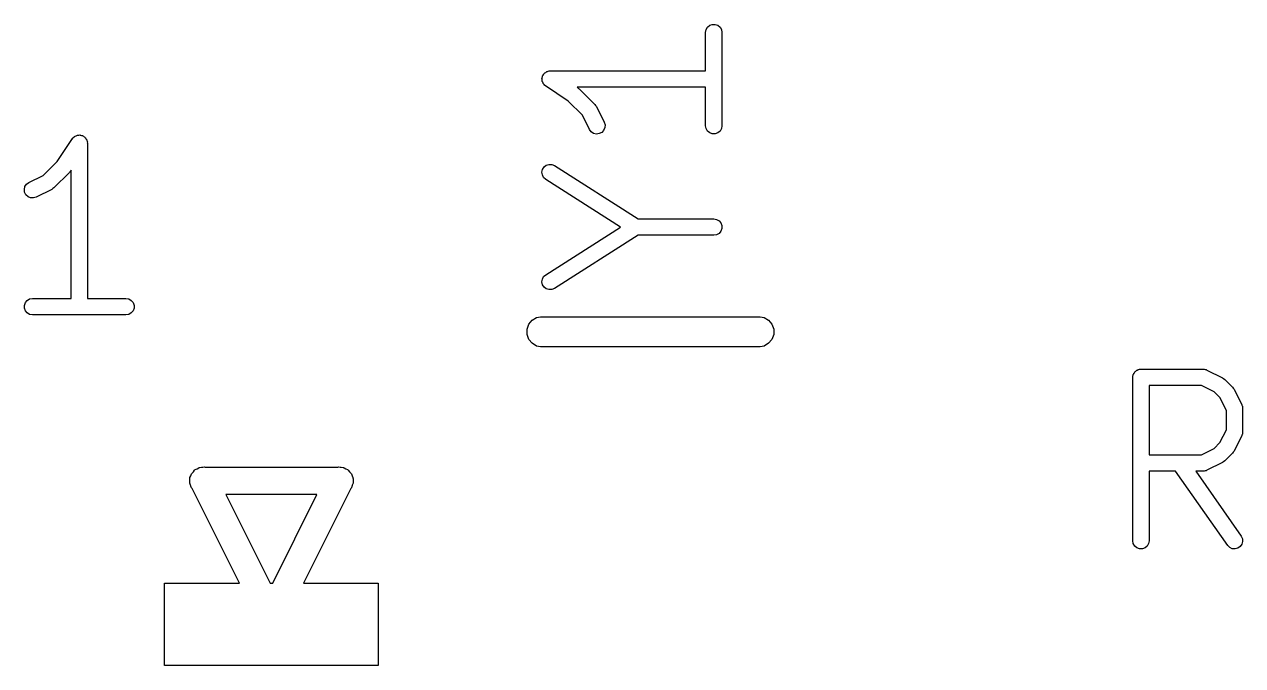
# Model space of a CAD drawing. Extents: x 91 to 202, y -131 to -74.
# Drawn here: x 131.47 to 140.45, y -117.92 to -113.19 of the extents above; entities that cross this region are included whole.
import ezdxf

# ---------------------------------------------------------------- set-up
doc = ezdxf.new("R2010")
doc.units = 0
doc.header["$MEASUREMENT"] = 0
doc.layers.add('BLACK', color=7, linetype='CONTINUOUS')

msp = doc.modelspace()

# ---------------------------------------------------------------- linework, layer by layer
at = {"layer": 'BLACK', "linetype": 'CONTINUOUS'}
for p, q in [((136.487, -113.247), (136.491, -113.226)), ((136.487, -113.531), (136.487, -113.247)), ((136.491, -113.226), (136.502, -113.208)), ((136.502, -113.208), (136.518, -113.195)), ((136.518, -113.195), (136.537, -113.188)), ((136.537, -113.188), (136.558, -113.188)), ((136.558, -113.188), (136.578, -113.195)), ((136.578, -113.195), (136.594, -113.208)), ((136.594, -113.208), (136.604, -113.226)), ((136.604, -113.226), (136.608, -113.247)), ((136.608, -113.247), (136.608, -113.936)), ((135.328, -113.534), (135.335, -113.532)), ((135.335, -113.532), (135.338, -113.532)), ((135.338, -113.532), (135.341, -113.531)), ((135.341, -113.531), (136.487, -113.531)), ((135.281, -113.588), (135.282, -113.585)), ((135.282, -113.595), (135.281, -113.588)), ((135.282, -113.581), (135.284, -113.575)), ((135.282, -113.585), (135.282, -113.581)), ((135.282, -113.602), (135.282, -113.595)), ((135.283, -113.605), (135.282, -113.602)), ((135.283, -113.609), (135.283, -113.605)), ((135.287, -113.615), (135.283, -113.609)), ((135.284, -113.575), (135.286, -113.568)), ((135.286, -113.568), (135.288, -113.565)), ((135.289, -113.622), (135.287, -113.615)), ((135.288, -113.565), (135.289, -113.562)), ((135.289, -113.562), (135.294, -113.556)), ((135.291, -113.624), (135.289, -113.622)), ((135.294, -113.556), (135.298, -113.55)), ((135.298, -113.55), (135.3, -113.548)), ((135.3, -113.548), (135.302, -113.546)), ((135.302, -113.546), (135.309, -113.542)), ((135.309, -113.542), (135.315, -113.538)), ((135.315, -113.538), (135.318, -113.537)), ((135.318, -113.537), (135.321, -113.535)), ((135.321, -113.535), (135.328, -113.534)), ((135.293, -113.627), (135.291, -113.624)), ((135.298, -113.632), (135.293, -113.627)), ((135.302, -113.638), (135.298, -113.632)), ((135.305, -113.64), (135.302, -113.638)), ((135.308, -113.642), (135.305, -113.64)), ((135.475, -113.754), (135.308, -113.642)), ((136.487, -113.652), (135.54, -113.652)), ((135.54, -113.652), (135.547, -113.656)), ((135.547, -113.656), (135.551, -113.661)), ((135.551, -113.661), (135.556, -113.664)), ((135.556, -113.664), (135.671, -113.779)), ((136.487, -113.936), (136.487, -113.652)), ((135.579, -113.857), (135.475, -113.754)), ((135.671, -113.779), (135.677, -113.787)), ((135.677, -113.787), (135.682, -113.795)), ((135.682, -113.795), (135.74, -113.909)), ((135.632, -113.963), (135.579, -113.857)), ((135.644, -113.98), (135.632, -113.963)), ((135.662, -113.992), (135.644, -113.98)), ((135.736, -113.97), (135.722, -113.985)), ((135.745, -113.95), (135.736, -113.97)), ((135.74, -113.909), (135.746, -113.93)), ((135.746, -113.93), (135.745, -113.95)), ((136.491, -113.957), (136.487, -113.936)), ((136.502, -113.975), (136.491, -113.957)), ((136.518, -113.989), (136.502, -113.975)), ((136.594, -113.975), (136.578, -113.989)), ((136.604, -113.957), (136.594, -113.975)), ((136.608, -113.936), (136.604, -113.957)), ((131.708, -114.199), (131.819, -114.031)), ((131.819, -114.031), (131.822, -114.029)), ((131.822, -114.029), (131.823, -114.026)), ((131.823, -114.026), (131.829, -114.021)), ((131.829, -114.021), (131.834, -114.016)), ((131.834, -114.016), (131.837, -114.015)), ((131.837, -114.015), (131.839, -114.012)), ((131.839, -114.012), (131.846, -114.01)), ((131.846, -114.01), (131.853, -114.007)), ((131.853, -114.007), (131.856, -114.006)), ((131.856, -114.006), (131.859, -114.005)), ((131.859, -114.005), (131.866, -114.005)), ((131.866, -114.005), (131.873, -114.004)), ((131.873, -114.004), (131.877, -114.005)), ((131.877, -114.005), (131.88, -114.005)), ((131.88, -114.005), (131.887, -114.008)), ((131.887, -114.008), (131.894, -114.009)), ((131.894, -114.009), (131.897, -114.011)), ((131.897, -114.011), (131.9, -114.012)), ((131.9, -114.012), (131.905, -114.017)), ((131.905, -114.017), (131.911, -114.021)), ((131.911, -114.021), (131.913, -114.024)), ((131.913, -114.024), (131.916, -114.026)), ((131.916, -114.026), (131.919, -114.032)), ((131.919, -114.032), (131.924, -114.038)), ((131.924, -114.038), (131.925, -114.041)), ((131.925, -114.041), (131.926, -114.044)), ((131.926, -114.044), (131.927, -114.051)), ((131.927, -114.051), (131.93, -114.058)), ((131.93, -114.058), (131.929, -114.061)), ((131.929, -114.061), (131.93, -114.065)), ((131.93, -114.065), (131.93, -115.211)), ((135.682, -113.997), (135.662, -113.992)), ((135.703, -113.994), (135.682, -113.997)), ((135.722, -113.985), (135.703, -113.994)), ((136.537, -113.996), (136.518, -113.989)), ((136.558, -113.996), (136.537, -113.996)), ((136.578, -113.989), (136.558, -113.996)), ((131.604, -114.302), (131.708, -114.199)), ((135.286, -114.258), (135.297, -114.24)), ((135.297, -114.24), (135.313, -114.228)), ((135.313, -114.228), (135.333, -114.221)), ((135.333, -114.221), (135.354, -114.222)), ((135.354, -114.222), (135.374, -114.23)), ((135.374, -114.23), (135.991, -114.623)), ((131.498, -114.355), (131.604, -114.302)), ((131.797, -114.28), (131.682, -114.395)), ((131.801, -114.275), (131.797, -114.28)), ((131.805, -114.27), (131.801, -114.275)), ((131.809, -114.264), (131.805, -114.27)), ((131.809, -115.211), (131.809, -114.264)), ((135.281, -114.279), (135.286, -114.258)), ((135.284, -114.299), (135.281, -114.279)), ((135.293, -114.318), (135.284, -114.299)), ((135.309, -114.332), (135.293, -114.318)), ((135.861, -114.683), (135.309, -114.332)), ((131.465, -114.406), (131.469, -114.385)), ((131.467, -114.427), (131.465, -114.406)), ((131.476, -114.445), (131.467, -114.427)), ((131.469, -114.385), (131.481, -114.368)), ((131.481, -114.368), (131.498, -114.355)), ((131.667, -114.406), (131.552, -114.463)), ((131.674, -114.4), (131.667, -114.406)), ((131.682, -114.395), (131.674, -114.4)), ((131.492, -114.46), (131.476, -114.445)), ((131.511, -114.468), (131.492, -114.46)), ((131.532, -114.469), (131.511, -114.468)), ((131.552, -114.463), (131.532, -114.469)), ((135.309, -115.035), (135.861, -114.683)), ((135.991, -114.623), (136.548, -114.623)), ((136.548, -114.623), (136.568, -114.627)), ((136.568, -114.627), (136.587, -114.637)), ((136.587, -114.637), (136.6, -114.653)), ((136.6, -114.653), (136.607, -114.673)), ((136.607, -114.694), (136.6, -114.714)), ((136.607, -114.673), (136.607, -114.694)), ((135.991, -114.744), (135.374, -115.136)), ((136.548, -114.744), (135.991, -114.744)), ((136.568, -114.74), (136.548, -114.744)), ((136.587, -114.73), (136.568, -114.74)), ((136.6, -114.714), (136.587, -114.73)), ((135.284, -115.067), (135.293, -115.049)), ((135.293, -115.049), (135.309, -115.035)), ((135.281, -115.088), (135.284, -115.067)), ((135.286, -115.109), (135.281, -115.088)), ((135.297, -115.126), (135.286, -115.109)), ((135.313, -115.139), (135.297, -115.126)), ((135.333, -115.145), (135.313, -115.139)), ((135.354, -115.144), (135.333, -115.145)), ((135.374, -115.136), (135.354, -115.144)), ((131.473, -115.241), (131.486, -115.225)), ((131.486, -115.225), (131.504, -115.214)), ((131.504, -115.214), (131.525, -115.211)), ((131.525, -115.211), (131.809, -115.211)), ((131.93, -115.211), (132.214, -115.211)), ((132.214, -115.211), (132.235, -115.214)), ((132.235, -115.214), (132.253, -115.225)), ((132.253, -115.225), (132.267, -115.241)), ((131.465, -115.261), (131.473, -115.241)), ((131.465, -115.282), (131.465, -115.261)), ((131.473, -115.301), (131.465, -115.282)), ((131.486, -115.317), (131.473, -115.301)), ((131.504, -115.328), (131.486, -115.317)), ((131.525, -115.331), (131.504, -115.328)), ((132.235, -115.328), (132.214, -115.331)), ((132.253, -115.317), (132.235, -115.328)), ((132.267, -115.301), (132.253, -115.317)), ((132.267, -115.241), (132.274, -115.261)), ((132.274, -115.282), (132.267, -115.301)), ((132.274, -115.261), (132.274, -115.282)), ((132.214, -115.331), (131.525, -115.331)), ((135.171, -115.436), (135.184, -115.4)), ((135.184, -115.4), (135.209, -115.37)), ((135.209, -115.37), (135.242, -115.351)), ((135.242, -115.351), (135.271, -115.346)), ((135.271, -115.346), (136.89, -115.346)), ((136.89, -115.346), (136.919, -115.351)), ((136.919, -115.351), (136.952, -115.37)), ((136.952, -115.37), (136.977, -115.4)), ((136.977, -115.4), (136.991, -115.436)), ((135.171, -115.475), (135.171, -115.436)), ((135.184, -115.512), (135.171, -115.475)), ((136.991, -115.475), (136.977, -115.512)), ((136.991, -115.436), (136.991, -115.475)), ((135.209, -115.541), (135.184, -115.512)), ((135.242, -115.561), (135.209, -115.541)), ((135.271, -115.566), (135.242, -115.561)), ((136.89, -115.566), (135.271, -115.566)), ((136.919, -115.561), (136.89, -115.566)), ((136.952, -115.541), (136.919, -115.561)), ((136.977, -115.512), (136.952, -115.541)), ((139.638, -115.781), (139.64, -115.776)), ((139.64, -115.776), (139.641, -115.771)), ((139.641, -115.771), (139.644, -115.767)), ((139.644, -115.767), (139.645, -115.762)), ((139.645, -115.762), (139.649, -115.758)), ((139.649, -115.758), (139.651, -115.753)), ((139.651, -115.753), (139.655, -115.75)), ((139.655, -115.75), (139.659, -115.746)), ((139.659, -115.746), (139.663, -115.743)), ((139.663, -115.743), (139.667, -115.74)), ((139.667, -115.74), (139.672, -115.738)), ((139.672, -115.738), (139.677, -115.735)), ((139.677, -115.735), (139.682, -115.734)), ((139.682, -115.734), (139.687, -115.732)), ((139.687, -115.732), (139.692, -115.732)), ((139.692, -115.732), (139.698, -115.732)), ((139.698, -115.732), (140.157, -115.732)), ((140.157, -115.732), (140.161, -115.732)), ((140.161, -115.732), (140.164, -115.732)), ((140.164, -115.732), (140.171, -115.734)), ((140.171, -115.734), (140.178, -115.735)), ((140.178, -115.735), (140.181, -115.737)), ((140.181, -115.737), (140.184, -115.738)), ((140.184, -115.738), (140.299, -115.795)), ((139.637, -115.792), (139.638, -115.787)), ((139.637, -116.998), (139.637, -115.792)), ((139.638, -115.787), (139.638, -115.781)), ((139.758, -115.852), (139.758, -116.363)), ((140.143, -115.852), (139.758, -115.852)), ((140.236, -115.899), (140.143, -115.852)), ((140.299, -115.795), (140.307, -115.801)), ((140.307, -115.801), (140.315, -115.807)), ((140.315, -115.807), (140.372, -115.864)), ((140.372, -115.864), (140.378, -115.872)), ((140.28, -115.942), (140.236, -115.899)), ((140.327, -116.036), (140.28, -115.942)), ((140.378, -115.872), (140.384, -115.88)), ((140.384, -115.88), (140.441, -115.995)), ((140.327, -116.18), (140.327, -116.036)), ((140.441, -115.995), (140.442, -115.998)), ((140.442, -115.998), (140.444, -116.001)), ((140.444, -116.001), (140.445, -116.008)), ((140.445, -116.008), (140.447, -116.015)), ((140.447, -116.015), (140.447, -116.018)), ((140.447, -116.018), (140.447, -116.022)), ((140.447, -116.022), (140.447, -116.194)), ((140.28, -116.273), (140.327, -116.18)), ((140.441, -116.221), (140.384, -116.336)), ((140.442, -116.218), (140.441, -116.221)), ((140.444, -116.215), (140.442, -116.218)), ((140.445, -116.208), (140.444, -116.215)), ((140.447, -116.201), (140.445, -116.208)), ((140.447, -116.194), (140.447, -116.197)), ((140.447, -116.197), (140.447, -116.201)), ((140.236, -116.317), (140.28, -116.273)), ((139.758, -116.363), (140.143, -116.363)), ((140.143, -116.363), (140.236, -116.317)), ((140.372, -116.352), (140.315, -116.409)), ((140.378, -116.344), (140.372, -116.352)), ((140.384, -116.336), (140.378, -116.344)), ((132.701, -116.499), (132.711, -116.488)), ((132.711, -116.488), (132.72, -116.477)), ((132.72, -116.477), (132.723, -116.475)), ((132.723, -116.475), (132.725, -116.473)), ((132.725, -116.473), (132.739, -116.466)), ((132.739, -116.466), (132.751, -116.459)), ((132.751, -116.459), (132.754, -116.458)), ((132.754, -116.458), (132.757, -116.457)), ((132.757, -116.457), (132.772, -116.455)), ((132.772, -116.455), (132.778, -116.454)), ((132.778, -116.454), (132.781, -116.454)), ((132.781, -116.454), (132.793, -116.453)), ((132.793, -116.453), (132.799, -116.454)), ((132.799, -116.454), (133.775, -116.454)), ((133.775, -116.454), (133.781, -116.453)), ((133.781, -116.453), (133.793, -116.454)), ((133.793, -116.454), (133.796, -116.454)), ((133.796, -116.454), (133.801, -116.455)), ((133.801, -116.455), (133.816, -116.457)), ((133.816, -116.457), (133.819, -116.458)), ((133.819, -116.458), (133.822, -116.459)), ((133.822, -116.459), (133.835, -116.466)), ((133.835, -116.466), (133.848, -116.473)), ((133.848, -116.473), (133.85, -116.475)), ((133.85, -116.475), (133.853, -116.477)), ((133.853, -116.477), (133.863, -116.488)), ((133.863, -116.488), (133.873, -116.499)), ((139.953, -116.484), (139.758, -116.484)), ((139.758, -116.484), (139.758, -116.998)), ((140.338, -117.033), (139.953, -116.484)), ((140.157, -116.484), (140.101, -116.484)), ((140.101, -116.484), (140.436, -116.964)), ((140.161, -116.484), (140.157, -116.484)), ((140.164, -116.484), (140.161, -116.484)), ((140.171, -116.482), (140.164, -116.484)), ((140.178, -116.481), (140.171, -116.482)), ((140.181, -116.479), (140.178, -116.481)), ((140.184, -116.478), (140.181, -116.479)), ((140.299, -116.42), (140.184, -116.478)), ((140.307, -116.415), (140.299, -116.42)), ((140.315, -116.409), (140.307, -116.415)), ((132.684, -116.568), (132.685, -116.553)), ((132.685, -116.571), (132.684, -116.568)), ((132.685, -116.538), (132.686, -116.535)), ((132.685, -116.553), (132.685, -116.538)), ((132.685, -116.574), (132.685, -116.571)), ((132.69, -116.588), (132.685, -116.574)), ((132.686, -116.532), (132.692, -116.518)), ((132.686, -116.535), (132.686, -116.532)), ((132.692, -116.518), (132.697, -116.504)), ((132.697, -116.504), (132.699, -116.502)), ((132.699, -116.502), (132.701, -116.499)), ((133.873, -116.499), (133.874, -116.502)), ((133.874, -116.502), (133.876, -116.504)), ((133.876, -116.504), (133.881, -116.518)), ((133.881, -116.518), (133.887, -116.532)), ((133.888, -116.574), (133.883, -116.588)), ((133.887, -116.532), (133.887, -116.535)), ((133.887, -116.535), (133.888, -116.538)), ((133.888, -116.538), (133.888, -116.553)), ((133.888, -116.553), (133.889, -116.568)), ((133.889, -116.568), (133.888, -116.571)), ((133.888, -116.571), (133.888, -116.574)), ((132.692, -116.593), (132.69, -116.588)), ((132.693, -116.596), (132.692, -116.593)), ((132.697, -116.607), (132.693, -116.596)), ((132.701, -116.612), (132.697, -116.607)), ((133.05, -117.31), (132.701, -116.612)), ((132.951, -116.657), (133.277, -117.31)), ((133.622, -116.657), (132.951, -116.657)), ((133.296, -117.31), (133.622, -116.657)), ((133.872, -116.612), (133.523, -117.31)), ((133.876, -116.607), (133.872, -116.612)), ((133.88, -116.596), (133.876, -116.607)), ((133.882, -116.593), (133.88, -116.596)), ((133.883, -116.588), (133.882, -116.593)), ((139.641, -117.019), (139.637, -116.998)), ((139.651, -117.037), (139.641, -117.019)), ((139.754, -117.019), (139.744, -117.037)), ((139.758, -116.998), (139.754, -117.019)), ((140.352, -117.048), (140.338, -117.033)), ((140.442, -117.024), (140.43, -117.041)), ((140.436, -116.964), (140.445, -116.983)), ((140.447, -117.004), (140.442, -117.024)), ((140.445, -116.983), (140.447, -117.004)), ((139.667, -117.051), (139.651, -117.037)), ((139.687, -117.058), (139.667, -117.051)), ((139.708, -117.058), (139.687, -117.058)), ((139.728, -117.051), (139.708, -117.058)), ((139.744, -117.037), (139.728, -117.051)), ((140.371, -117.057), (140.352, -117.048)), ((140.392, -117.058), (140.371, -117.057)), ((140.412, -117.053), (140.392, -117.058)), ((140.43, -117.041), (140.412, -117.053)), ((132.499, -117.919), (132.499, -117.31)), ((132.499, -117.31), (133.05, -117.31)), ((133.277, -117.31), (133.296, -117.31)), ((133.523, -117.31), (134.074, -117.31)), ((134.074, -117.31), (134.074, -117.919)), ((134.074, -117.919), (132.499, -117.919))]:
    msp.add_line(p, q, dxfattribs=at)

doc.saveas('drawing.dxf')
